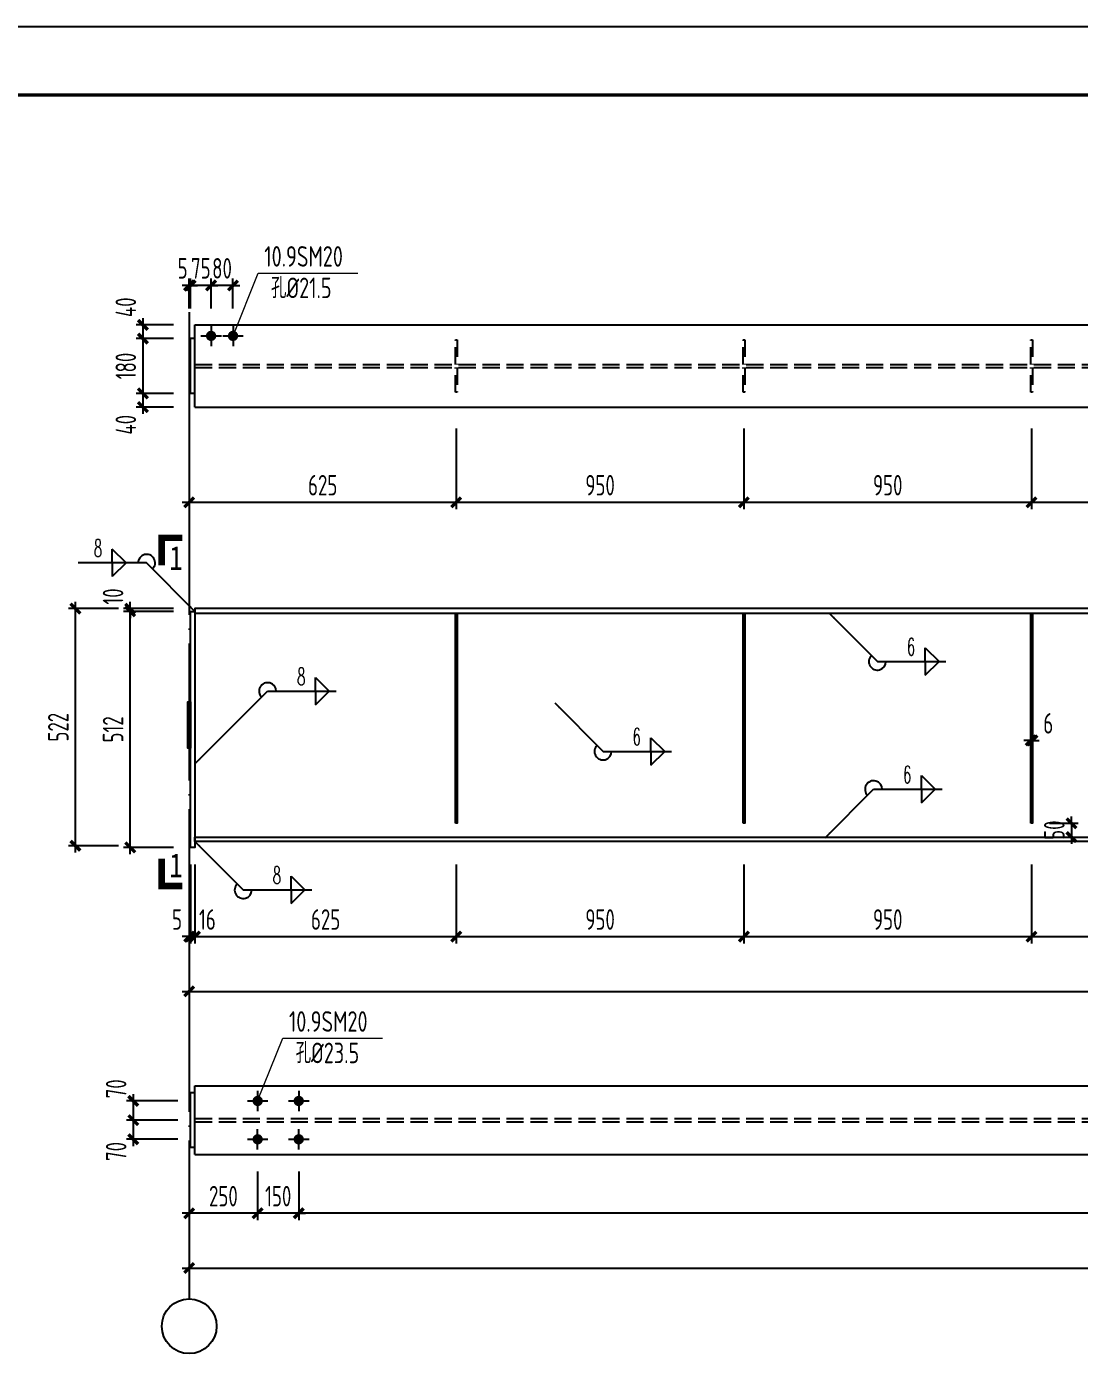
# Model space of a CAD drawing. Extents: x -1389621 to 57380, y -92505 to 283644.
# Drawn here: x -285983 to -270611, y 34066 to 53491 of the extents above; entities that cross this region are included whole.
import ezdxf
from ezdxf.enums import TextEntityAlignment as Align

# ---------------------------------------------------------------- set-up
doc = ezdxf.new("R2010")
doc.units = 0
doc.header["$LTSCALE"] = 100
doc.header["$MEASUREMENT"] = 0
doc.linetypes.add('DASH', pattern=[0.35, 0.25, -0.1])
doc.linetypes.add('DOTE', pattern=[2.42, 2, -0.2, 0.02, -0.2])
doc.layers.get('0').update_dxf_attribs({"linetype": 'CONTINUOUS'})
doc.layers.get('Defpoints').update_dxf_attribs({"linetype": 'CONTINUOUS'})
for name, color, linetype in [('10', 7, 'CONTINUOUS'), ('AXIS', 3, 'CONTINUOUS'), ('BORDER', 7, 'CONTINUOUS'), ('DIM', 3, 'CONTINUOUS'), ('DOTE', 1, 'DOTE'), ('TC', 151, 'CONTINUOUS'), ('吊车梁', 2, 'CONTINUOUS'), ('焊缝标注', 253, 'CONTINUOUS'), ('编号标注', 253, 'CONTINUOUS')]:
    doc.layers.add(name, color=color, linetype=linetype)
doc.layers.add('PUB_TEXT', color=7, linetype='CONTINUOUS', lineweight=15)
doc.styles.add('-宋体', font='SimSun.ttf')
doc.styles.get("Standard").update_dxf_attribs({"font": 'txt', "height": 3, "bigfont": 'hztxt'})
doc.styles.add('TSSD_Dimension', font='tssdeng.shx', dxfattribs={"width": 0.7, "bigfont": 'hztxt.shx'})
doc.styles.add('TSSD_REIN', font='Tssdeng.shx', dxfattribs={"width": 0.7, "bigfont": 'hztxt.shx'})
doc.dimstyles.new('TSSD_100_100', dxfattribs={"dimtxt": 300, "dimasz": 100, "dimexe": 100, "dimexo": 250, "dimgap": 100, "dimtad": 1, "dimdec": 0, "dimzin": 0, "dimdsep": 46, "dimtxsty": 'TSSD_Dimension', "dimblk": 'ARCHTICK', "dimblk1": 'ARCHTICK', "dimblk2": 'ARCHTICK', "dimcen": 0, "dimdle": 100, "dimclrt": 7, "dimadec": 0, "dimazin": 0, "dimtfac": 1, "dimtdec": 0, "dimtix": 1, "dimtmove": 2, "dimatfit": 3, "dimfxl": 0, "dimtolj": 1, "dimtzin": 0, "dimarcsym": 0})

# ---------------------------------------------------------------- blocks, each defined once
blk = doc.blocks.new('_ArchTick')
at = {"color": 0, "linetype": 'ByBlock'}
blk.add_lwpolyline([(-0.71, -0.71, 0.5, 0.5, 0), (0.71, 0.71, 0.5, 0.5, 0)], format="xyseb", dxfattribs=at)
blk = doc.blocks.new('*D2162')
at = {"layer": 'Defpoints', "color": 0}
for p in [(-283526, 41501), (-279710, 41501), (-279710, 40198)]:
    blk.add_point(p, dxfattribs=at)
at = {"layer": 'DIM', "color": 0, "lineweight": -2}
for p, q in [((-283526, 41251), (-283526, 40098)), ((-279710, 41251), (-279710, 40098)), ((-283626, 40198), (-279610, 40198))]:
    blk.add_line(p, q, dxfattribs=at)
at = {"layer": 'DIM', "color": 0, "lineweight": -2, "xscale": 100, "yscale": 100, "zscale": 100, "rotation": 180}
blk.add_blockref('_ArchTick', (-283526, 40198), dxfattribs=at)
at = {"layer": 'DIM', "color": 0, "lineweight": -2, "xscale": 100, "yscale": 100, "zscale": 100}
blk.add_blockref('_ArchTick', (-279710, 40198), dxfattribs=at)
at = {"layer": 'DIM', "color": 7, "insert": (-281618, 40448), "char_height": 300, "attachment_point": 5, "style": 'TSSD_Dimension'}
blk.add_mtext('\\A1;625', dxfattribs=at)
blk = doc.blocks.new('*D2163')
at = {"layer": 'Defpoints', "color": 0}
for p in [(-283590, 41501), (-283526, 41501), (-283526, 40198)]:
    blk.add_point(p, dxfattribs=at)
at = {"layer": 'DIM', "color": 0, "lineweight": -2}
for p, q in [((-283590, 41251), (-283590, 40098)), ((-283526, 41251), (-283526, 40098)), ((-283590, 40198), (-283690, 40198)), ((-283590, 40198), (-283526, 40198)), ((-283526, 40198), (-283426, 40198))]:
    blk.add_line(p, q, dxfattribs=at)
at = {"layer": 'DIM', "color": 0, "lineweight": -2, "xscale": 100, "yscale": 100, "zscale": 100}
blk.add_blockref('_ArchTick', (-283590, 40198), dxfattribs=at)
at = {"layer": 'DIM', "color": 0, "lineweight": -2, "xscale": 100, "yscale": 100, "zscale": 100, "rotation": 180}
blk.add_blockref('_ArchTick', (-283526, 40198), dxfattribs=at)
at = {"layer": 'DIM', "color": 7, "insert": (-283344, 40448), "char_height": 300, "attachment_point": 5, "style": 'TSSD_Dimension'}
blk.add_mtext('\\A1;16', dxfattribs=at)
blk = doc.blocks.new('*D2164')
at = {"layer": 'Defpoints', "color": 0}
for p in [(-283610, 41501), (-283590, 41501), (-283590, 40198)]:
    blk.add_point(p, dxfattribs=at)
at = {"layer": 'DIM', "color": 0, "lineweight": -2}
for p, q in [((-283610, 41251), (-283610, 40098)), ((-283590, 41251), (-283590, 40098)), ((-283610, 40198), (-283710, 40198)), ((-283610, 40198), (-283590, 40198)), ((-283590, 40198), (-283490, 40198))]:
    blk.add_line(p, q, dxfattribs=at)
at = {"layer": 'DIM', "color": 0, "lineweight": -2, "xscale": 100, "yscale": 100, "zscale": 100}
blk.add_blockref('_ArchTick', (-283610, 40198), dxfattribs=at)
at = {"layer": 'DIM', "color": 0, "lineweight": -2, "xscale": 100, "yscale": 100, "zscale": 100, "rotation": 180}
blk.add_blockref('_ArchTick', (-283590, 40198), dxfattribs=at)
at = {"layer": 'DIM', "color": 7, "insert": (-283787, 40448), "char_height": 300, "attachment_point": 5, "style": 'TSSD_Dimension'}
blk.add_mtext('\\A1;5', dxfattribs=at)
blk = doc.blocks.new('*D2165')
at = {"layer": 'Defpoints', "color": 0}
for p in [(-283610, 40725), (-256010, 40725), (-256010, 39398)]:
    blk.add_point(p, dxfattribs=at)
at = {"layer": 'DIM', "color": 0, "lineweight": -2}
for p, q in [((-283610, 40475), (-283610, 39298)), ((-256010, 40475), (-256010, 39298)), ((-283710, 39398), (-255910, 39398))]:
    blk.add_line(p, q, dxfattribs=at)
at = {"layer": 'DIM', "color": 0, "lineweight": -2, "xscale": 100, "yscale": 100, "zscale": 100, "rotation": 180}
blk.add_blockref('_ArchTick', (-283610, 39398), dxfattribs=at)
at = {"layer": 'DIM', "color": 0, "lineweight": -2, "xscale": 100, "yscale": 100, "zscale": 100}
blk.add_blockref('_ArchTick', (-256010, 39398), dxfattribs=at)
at = {"layer": 'DIM', "color": 7, "insert": (-269810, 39648), "char_height": 300, "attachment_point": 5, "style": 'TSSD_Dimension'}
blk.add_mtext('\\A1;5850', dxfattribs=at)
blk = doc.blocks.new('*D2166')
at = {"layer": 'Defpoints', "color": 0}
for p in [(-284471, 44989), (-283590, 44989), (-283590, 44949)]:
    blk.add_point(p, dxfattribs=at)
at = {"layer": 'DIM', "color": 0, "lineweight": -2}
for p, q in [((-284471, 44989), (-284471, 45089)), ((-283840, 44989), (-284571, 44989)), ((-283840, 44949), (-284571, 44949)), ((-284471, 44949), (-284471, 44989)), ((-284471, 44949), (-284471, 44849))]:
    blk.add_line(p, q, dxfattribs=at)
at = {"layer": 'DIM', "color": 0, "lineweight": -2, "xscale": 100, "yscale": 100, "zscale": 100}
for p, rotation in [((-284471, 44989), 270), ((-284471, 44949), 90)]:
    blk.add_blockref('_ArchTick', p, dxfattribs=dict(at, rotation=rotation))
at = {"layer": 'DIM', "color": 7, "insert": (-284721, 45166), "char_height": 300, "attachment_point": 5, "rotation": 90, "style": 'TSSD_Dimension'}
blk.add_mtext('\\A1;10', dxfattribs=at)
blk = doc.blocks.new('*D2167')
at = {"layer": 'Defpoints', "color": 0}
for p in [(-284471, 44949), (-283590, 44949), (-283590, 41501)]:
    blk.add_point(p, dxfattribs=at)
at = {"layer": 'DIM', "color": 0, "lineweight": -2}
for p, q in [((-283840, 44949), (-284571, 44949)), ((-284471, 41401), (-284471, 45049)), ((-283840, 41501), (-284571, 41501))]:
    blk.add_line(p, q, dxfattribs=at)
at = {"layer": 'DIM', "color": 0, "lineweight": -2, "xscale": 100, "yscale": 100, "zscale": 100}
for p, rotation in [((-284471, 44949), 90), ((-284471, 41501), 270)]:
    blk.add_blockref('_ArchTick', p, dxfattribs=dict(at, rotation=rotation))
at = {"layer": 'DIM', "color": 7, "insert": (-284721, 43225), "char_height": 300, "attachment_point": 5, "rotation": 90, "style": 'TSSD_Dimension'}
blk.add_mtext('\\A1;512', dxfattribs=at)
blk = doc.blocks.new('*D2168')
at = {"layer": 'Defpoints', "color": 0}
for p in [(-285271, 44989), (-284390, 44989), (-284390, 41525)]:
    blk.add_point(p, dxfattribs=at)
at = {"layer": 'DIM', "color": 0, "lineweight": -2}
for p, q in [((-285271, 41425), (-285271, 45089)), ((-284640, 44989), (-285371, 44989)), ((-284640, 41525), (-285371, 41525))]:
    blk.add_line(p, q, dxfattribs=at)
at = {"layer": 'DIM', "color": 0, "lineweight": -2, "xscale": 100, "yscale": 100, "zscale": 100}
for p, rotation in [((-285271, 44989), 90), ((-285271, 41525), 270)]:
    blk.add_blockref('_ArchTick', p, dxfattribs=dict(at, rotation=rotation))
at = {"layer": 'DIM', "color": 7, "insert": (-285521, 43257), "char_height": 300, "attachment_point": 5, "rotation": 90, "style": 'TSSD_Dimension'}
blk.add_mtext('\\A1;522', dxfattribs=at)
blk = doc.blocks.new('*D2173')
at = {"layer": 'Defpoints', "color": 0}
for p in [(-283590, 48933), (-284285, 48133), (-283590, 48133)]:
    blk.add_point(p, dxfattribs=at)
at = {"layer": 'DIM', "color": 0, "lineweight": -2}
for p, q in [((-284285, 49033), (-284285, 48033)), ((-283840, 48933), (-284385, 48933)), ((-283840, 48133), (-284385, 48133))]:
    blk.add_line(p, q, dxfattribs=at)
at = {"layer": 'DIM', "color": 0, "lineweight": -2, "xscale": 100, "yscale": 100, "zscale": 100}
for p, rotation in [((-284285, 48933), 90), ((-284285, 48133), 270)]:
    blk.add_blockref('_ArchTick', p, dxfattribs=dict(at, rotation=rotation))
at = {"layer": 'DIM', "color": 7, "insert": (-284535, 48533), "char_height": 300, "attachment_point": 5, "rotation": 90, "style": 'TSSD_Dimension'}
blk.add_mtext('\\A1;180', dxfattribs=at)
blk = doc.blocks.new('*D2174')
at = {"layer": 'Defpoints', "color": 0}
for p in [(-283590, 49133), (-284285, 48933), (-283590, 48933)]:
    blk.add_point(p, dxfattribs=at)
at = {"layer": 'DIM', "color": 0, "lineweight": -2}
for p, q in [((-284285, 49233), (-284285, 48833)), ((-283840, 49133), (-284385, 49133)), ((-283840, 48933), (-284385, 48933))]:
    blk.add_line(p, q, dxfattribs=at)
at = {"layer": 'DIM', "color": 0, "lineweight": -2, "xscale": 100, "yscale": 100, "zscale": 100}
for p, rotation in [((-284285, 49133), 90), ((-284285, 48933), 270)]:
    blk.add_blockref('_ArchTick', p, dxfattribs=dict(at, rotation=rotation))
at = {"layer": 'DIM', "color": 7, "insert": (-284535, 49391), "char_height": 300, "attachment_point": 5, "rotation": 90, "style": 'TSSD_Dimension'}
blk.add_mtext('\\A1;40', dxfattribs=at)
blk = doc.blocks.new('*D2175')
at = {"layer": 'Defpoints', "color": 0}
for p in [(-283590, 48133), (-284285, 47933), (-283590, 47933)]:
    blk.add_point(p, dxfattribs=at)
at = {"layer": 'DIM', "color": 0, "lineweight": -2}
for p, q in [((-284285, 48233), (-284285, 47833)), ((-283840, 48133), (-284385, 48133)), ((-283840, 47933), (-284385, 47933))]:
    blk.add_line(p, q, dxfattribs=at)
at = {"layer": 'DIM', "color": 0, "lineweight": -2, "xscale": 100, "yscale": 100, "zscale": 100}
for p, rotation in [((-284285, 48133), 90), ((-284285, 47933), 270)]:
    blk.add_blockref('_ArchTick', p, dxfattribs=dict(at, rotation=rotation))
at = {"layer": 'DIM', "color": 7, "insert": (-284535, 47675), "char_height": 300, "attachment_point": 5, "rotation": 90, "style": 'TSSD_Dimension'}
blk.add_mtext('\\A1;40', dxfattribs=at)
blk = doc.blocks.new('*D2176')
at = {"layer": 'Defpoints', "color": 0}
for p in [(-283610, 47869), (-279710, 47869), (-279710, 46542)]:
    blk.add_point(p, dxfattribs=at)
at = {"layer": 'DIM', "color": 0, "lineweight": -2}
for p, q in [((-283610, 47619), (-283610, 46442)), ((-279710, 47619), (-279710, 46442)), ((-283710, 46542), (-279610, 46542))]:
    blk.add_line(p, q, dxfattribs=at)
at = {"layer": 'DIM', "color": 0, "lineweight": -2, "xscale": 100, "yscale": 100, "zscale": 100, "rotation": 180}
blk.add_blockref('_ArchTick', (-283610, 46542), dxfattribs=at)
at = {"layer": 'DIM', "color": 0, "lineweight": -2, "xscale": 100, "yscale": 100, "zscale": 100}
blk.add_blockref('_ArchTick', (-279710, 46542), dxfattribs=at)
at = {"layer": 'DIM', "color": 7, "insert": (-281660, 46792), "char_height": 300, "attachment_point": 5, "style": 'TSSD_Dimension'}
blk.add_mtext('\\A1;625', dxfattribs=at)
blk = doc.blocks.new('*D2177')
at = {"layer": 'Defpoints', "color": 0}
for p in [(-283610, 49710), (-283610, 49123), (-283590, 49123)]:
    blk.add_point(p, dxfattribs=at)
at = {"layer": 'DIM', "color": 0, "lineweight": -2}
for p, q in [((-283610, 49373), (-283610, 49810)), ((-283590, 49373), (-283590, 49810)), ((-283610, 49710), (-283710, 49710)), ((-283590, 49710), (-283610, 49710)), ((-283590, 49710), (-283490, 49710))]:
    blk.add_line(p, q, dxfattribs=at)
at = {"layer": 'DIM', "color": 0, "lineweight": -2, "xscale": 100, "yscale": 100, "zscale": 100}
blk.add_blockref('_ArchTick', (-283610, 49710), dxfattribs=at)
at = {"layer": 'DIM', "color": 0, "lineweight": -2, "xscale": 100, "yscale": 100, "zscale": 100, "rotation": 180}
blk.add_blockref('_ArchTick', (-283590, 49710), dxfattribs=at)
at = {"layer": 'DIM', "color": 7, "insert": (-283706, 49960), "char_height": 300, "attachment_point": 5, "style": 'TSSD_Dimension'}
blk.add_mtext('\\A1;5', dxfattribs=at)
blk = doc.blocks.new('*D2178')
at = {"layer": 'Defpoints', "color": 0}
for p in [(-283590, 49710), (-283590, 49123), (-283290, 49123)]:
    blk.add_point(p, dxfattribs=at)
at = {"layer": 'DIM', "color": 0, "lineweight": -2}
for p, q in [((-283590, 49373), (-283590, 49810)), ((-283290, 49373), (-283290, 49810)), ((-283590, 49710), (-283690, 49710)), ((-283290, 49710), (-283590, 49710)), ((-283290, 49710), (-283190, 49710))]:
    blk.add_line(p, q, dxfattribs=at)
at = {"layer": 'DIM', "color": 0, "lineweight": -2, "xscale": 100, "yscale": 100, "zscale": 100}
blk.add_blockref('_ArchTick', (-283590, 49710), dxfattribs=at)
at = {"layer": 'DIM', "color": 0, "lineweight": -2, "xscale": 100, "yscale": 100, "zscale": 100, "rotation": 180}
blk.add_blockref('_ArchTick', (-283290, 49710), dxfattribs=at)
at = {"layer": 'DIM', "color": 7, "insert": (-283440, 49960), "char_height": 300, "attachment_point": 5, "style": 'TSSD_Dimension'}
blk.add_mtext('\\A1;75', dxfattribs=at)
blk = doc.blocks.new('*D2179')
at = {"layer": 'Defpoints', "color": 0}
for p in [(-283290, 49710), (-283290, 49123), (-282970, 49123)]:
    blk.add_point(p, dxfattribs=at)
at = {"layer": 'DIM', "color": 0, "lineweight": -2}
for p, q in [((-283290, 49373), (-283290, 49810)), ((-282970, 49373), (-282970, 49810)), ((-283290, 49710), (-283390, 49710)), ((-282970, 49710), (-283290, 49710)), ((-282970, 49710), (-282870, 49710))]:
    blk.add_line(p, q, dxfattribs=at)
at = {"layer": 'DIM', "color": 0, "lineweight": -2, "xscale": 100, "yscale": 100, "zscale": 100}
blk.add_blockref('_ArchTick', (-283290, 49710), dxfattribs=at)
at = {"layer": 'DIM', "color": 0, "lineweight": -2, "xscale": 100, "yscale": 100, "zscale": 100, "rotation": 180}
blk.add_blockref('_ArchTick', (-282970, 49710), dxfattribs=at)
at = {"layer": 'DIM', "color": 7, "insert": (-283130, 49960), "char_height": 300, "attachment_point": 5, "style": 'TSSD_Dimension'}
blk.add_mtext('\\A1;80', dxfattribs=at)
blk = doc.blocks.new('*D2185')
at = {"layer": 'Defpoints', "color": 0}
for p in [(-283610, 37017), (-282610, 37017), (-283610, 36157)]:
    blk.add_point(p, dxfattribs=at)
at = {"layer": 'DIM', "color": 0, "lineweight": -2}
for p, q in [((-283610, 36767), (-283610, 36057)), ((-282610, 36767), (-282610, 36057)), ((-282510, 36157), (-283710, 36157))]:
    blk.add_line(p, q, dxfattribs=at)
at = {"layer": 'DIM', "color": 0, "lineweight": -2, "xscale": 100, "yscale": 100, "zscale": 100, "rotation": 180}
blk.add_blockref('_ArchTick', (-283610, 36157), dxfattribs=at)
at = {"layer": 'DIM', "color": 0, "lineweight": -2, "xscale": 100, "yscale": 100, "zscale": 100}
blk.add_blockref('_ArchTick', (-282610, 36157), dxfattribs=at)
at = {"layer": 'DIM', "color": 7, "insert": (-283110, 36407), "char_height": 300, "attachment_point": 5, "style": 'TSSD_Dimension'}
blk.add_mtext('\\A1;250', dxfattribs=at)
blk = doc.blocks.new('*D2186')
at = {"layer": 'Defpoints', "color": 0}
for p in [(-282610, 37017), (-282010, 37017), (-282610, 36157)]:
    blk.add_point(p, dxfattribs=at)
at = {"layer": 'DIM', "color": 0, "lineweight": -2}
for p, q in [((-282610, 36767), (-282610, 36057)), ((-282010, 36767), (-282010, 36057)), ((-282610, 36157), (-282710, 36157)), ((-282010, 36157), (-282610, 36157)), ((-282010, 36157), (-281910, 36157))]:
    blk.add_line(p, q, dxfattribs=at)
at = {"layer": 'DIM', "color": 0, "lineweight": -2, "xscale": 100, "yscale": 100, "zscale": 100}
blk.add_blockref('_ArchTick', (-282610, 36157), dxfattribs=at)
at = {"layer": 'DIM', "color": 0, "lineweight": -2, "xscale": 100, "yscale": 100, "zscale": 100, "rotation": 180}
blk.add_blockref('_ArchTick', (-282010, 36157), dxfattribs=at)
at = {"layer": 'DIM', "color": 7, "insert": (-282310, 36407), "char_height": 300, "attachment_point": 5, "style": 'TSSD_Dimension'}
blk.add_mtext('\\A1;150', dxfattribs=at)
blk = doc.blocks.new('*D2187')
at = {"layer": 'Defpoints', "color": 0}
for p in [(-282010, 37017), (-257610, 37017), (-282010, 36157)]:
    blk.add_point(p, dxfattribs=at)
at = {"layer": 'DIM', "color": 0, "lineweight": -2}
for p, q in [((-282010, 36767), (-282010, 36057)), ((-257610, 36767), (-257610, 36057)), ((-257510, 36157), (-282110, 36157))]:
    blk.add_line(p, q, dxfattribs=at)
at = {"layer": 'DIM', "color": 0, "lineweight": -2, "xscale": 100, "yscale": 100, "zscale": 100, "rotation": 180}
blk.add_blockref('_ArchTick', (-282010, 36157), dxfattribs=at)
at = {"layer": 'DIM', "color": 0, "lineweight": -2, "xscale": 100, "yscale": 100, "zscale": 100}
blk.add_blockref('_ArchTick', (-257610, 36157), dxfattribs=at)
at = {"layer": 'DIM', "color": 7, "insert": (-269810, 36407), "char_height": 300, "attachment_point": 5, "style": 'TSSD_Dimension'}
blk.add_mtext('\\A1;5050', dxfattribs=at)
blk = doc.blocks.new('*D2190')
at = {"layer": 'Defpoints', "color": 0}
for p in [(-283526, 37797), (-284426, 37517), (-283526, 37517)]:
    blk.add_point(p, dxfattribs=at)
at = {"layer": 'DIM', "color": 0, "lineweight": -2}
for p, q in [((-284426, 37897), (-284426, 37417)), ((-283776, 37797), (-284526, 37797)), ((-283776, 37517), (-284526, 37517))]:
    blk.add_line(p, q, dxfattribs=at)
at = {"layer": 'DIM', "color": 0, "lineweight": -2, "xscale": 100, "yscale": 100, "zscale": 100}
for p, rotation in [((-284426, 37797), 90), ((-284426, 37517), 270)]:
    blk.add_blockref('_ArchTick', p, dxfattribs=dict(at, rotation=rotation))
at = {"layer": 'DIM', "color": 7, "insert": (-284676, 37975), "char_height": 300, "attachment_point": 5, "rotation": 90, "style": 'TSSD_Dimension'}
blk.add_mtext('\\A1;70', dxfattribs=at)
blk = doc.blocks.new('*D2191')
at = {"layer": 'Defpoints', "color": 0}
for p in [(-283526, 37517), (-284426, 37237), (-283526, 37237)]:
    blk.add_point(p, dxfattribs=at)
at = {"layer": 'DIM', "color": 0, "lineweight": -2}
for p, q in [((-283776, 37517), (-284526, 37517)), ((-284426, 37617), (-284426, 37137)), ((-283776, 37237), (-284526, 37237))]:
    blk.add_line(p, q, dxfattribs=at)
at = {"layer": 'DIM', "color": 0, "lineweight": -2, "xscale": 100, "yscale": 100, "zscale": 100}
for p, rotation in [((-284426, 37517), 90), ((-284426, 37237), 270)]:
    blk.add_blockref('_ArchTick', p, dxfattribs=dict(at, rotation=rotation))
at = {"layer": 'DIM', "color": 7, "insert": (-284676, 37060), "char_height": 300, "attachment_point": 5, "rotation": 90, "style": 'TSSD_Dimension'}
blk.add_mtext('\\A1;70', dxfattribs=at)
blk = doc.blocks.new('*D2194')
at = {"layer": 'Defpoints', "color": 0}
for p in [(-283610, 36684), (-256010, 36684), (-256010, 35357)]:
    blk.add_point(p, dxfattribs=at)
at = {"layer": 'DIM', "color": 0, "lineweight": -2}
for p, q in [((-283610, 36434), (-283610, 35257)), ((-256010, 36434), (-256010, 35257)), ((-283710, 35357), (-255910, 35357))]:
    blk.add_line(p, q, dxfattribs=at)
at = {"layer": 'DIM', "color": 0, "lineweight": -2, "xscale": 100, "yscale": 100, "zscale": 100, "rotation": 180}
blk.add_blockref('_ArchTick', (-283610, 35357), dxfattribs=at)
at = {"layer": 'DIM', "color": 0, "lineweight": -2, "xscale": 100, "yscale": 100, "zscale": 100}
blk.add_blockref('_ArchTick', (-256010, 35357), dxfattribs=at)
at = {"layer": 'DIM', "color": 7, "insert": (-269810, 35607), "char_height": 300, "attachment_point": 5, "style": 'TSSD_Dimension'}
blk.add_mtext('\\A1;5850', dxfattribs=at)
blk = doc.blocks.new('*D2251')
at = {"layer": 'Defpoints', "color": 0}
for p in [(-279710, 47869), (-275510, 47869), (-275510, 46542)]:
    blk.add_point(p, dxfattribs=at)
at = {"layer": 'DIM', "color": 0, "lineweight": -2}
for p, q in [((-279710, 47619), (-279710, 46442)), ((-275510, 47619), (-275510, 46442)), ((-279810, 46542), (-275410, 46542))]:
    blk.add_line(p, q, dxfattribs=at)
at = {"layer": 'DIM', "color": 0, "lineweight": -2, "xscale": 100, "yscale": 100, "zscale": 100, "rotation": 180}
blk.add_blockref('_ArchTick', (-279710, 46542), dxfattribs=at)
at = {"layer": 'DIM', "color": 0, "lineweight": -2, "xscale": 100, "yscale": 100, "zscale": 100}
blk.add_blockref('_ArchTick', (-275510, 46542), dxfattribs=at)
at = {"layer": 'DIM', "color": 7, "insert": (-277610, 46792), "char_height": 300, "attachment_point": 5, "style": 'TSSD_Dimension'}
blk.add_mtext('\\A1;950', dxfattribs=at)
blk = doc.blocks.new('*D2252')
at = {"layer": 'Defpoints', "color": 0}
for p in [(-275510, 47869), (-271310, 47869), (-271310, 46542)]:
    blk.add_point(p, dxfattribs=at)
at = {"layer": 'DIM', "color": 0, "lineweight": -2}
for p, q in [((-275510, 47619), (-275510, 46442)), ((-271310, 47619), (-271310, 46442)), ((-275610, 46542), (-271210, 46542))]:
    blk.add_line(p, q, dxfattribs=at)
at = {"layer": 'DIM', "color": 0, "lineweight": -2, "xscale": 100, "yscale": 100, "zscale": 100, "rotation": 180}
blk.add_blockref('_ArchTick', (-275510, 46542), dxfattribs=at)
at = {"layer": 'DIM', "color": 0, "lineweight": -2, "xscale": 100, "yscale": 100, "zscale": 100}
blk.add_blockref('_ArchTick', (-271310, 46542), dxfattribs=at)
at = {"layer": 'DIM', "color": 7, "insert": (-273410, 46792), "char_height": 300, "attachment_point": 5, "style": 'TSSD_Dimension'}
blk.add_mtext('\\A1;950', dxfattribs=at)
blk = doc.blocks.new('*D2253')
at = {"layer": 'Defpoints', "color": 0}
for p in [(-271310, 47869), (-267110, 47869), (-267110, 46542)]:
    blk.add_point(p, dxfattribs=at)
at = {"layer": 'DIM', "color": 0, "lineweight": -2}
for p, q in [((-271310, 47619), (-271310, 46442)), ((-267110, 47619), (-267110, 46442)), ((-271410, 46542), (-267010, 46542))]:
    blk.add_line(p, q, dxfattribs=at)
at = {"layer": 'DIM', "color": 0, "lineweight": -2, "xscale": 100, "yscale": 100, "zscale": 100, "rotation": 180}
blk.add_blockref('_ArchTick', (-271310, 46542), dxfattribs=at)
at = {"layer": 'DIM', "color": 0, "lineweight": -2, "xscale": 100, "yscale": 100, "zscale": 100}
blk.add_blockref('_ArchTick', (-267110, 46542), dxfattribs=at)
at = {"layer": 'DIM', "color": 7, "insert": (-269210, 46792), "char_height": 300, "attachment_point": 5, "style": 'TSSD_Dimension'}
blk.add_mtext('\\A1;950', dxfattribs=at)
blk = doc.blocks.new('*D2257')
at = {"layer": 'Defpoints', "color": 0}
for p in [(-271298, 43064), (-271322, 42826), (-271298, 42826)]:
    blk.add_point(p, dxfattribs=at)
at = {"layer": 'DIM', "color": 0, "lineweight": -2}
for p, q in [((-271322, 43076), (-271322, 43164)), ((-271298, 43076), (-271298, 43164)), ((-271322, 43064), (-271422, 43064)), ((-271322, 43064), (-271298, 43064)), ((-271298, 43064), (-271198, 43064))]:
    blk.add_line(p, q, dxfattribs=at)
at = {"layer": 'DIM', "color": 0, "lineweight": -2, "xscale": 100, "yscale": 100, "zscale": 100}
blk.add_blockref('_ArchTick', (-271322, 43064), dxfattribs=at)
at = {"layer": 'DIM', "color": 0, "lineweight": -2, "xscale": 100, "yscale": 100, "zscale": 100, "rotation": 180}
blk.add_blockref('_ArchTick', (-271298, 43064), dxfattribs=at)
at = {"layer": 'DIM', "color": 7, "insert": (-271066, 43314), "char_height": 300, "attachment_point": 5, "style": 'TSSD_Dimension'}
blk.add_mtext('\\A1;6', dxfattribs=at)
blk = doc.blocks.new('*D2258')
at = {"layer": 'Defpoints', "color": 0}
for p in [(-271298, 41853), (-271298, 41653), (-270728, 41653)]:
    blk.add_point(p, dxfattribs=at)
at = {"layer": 'DIM', "color": 0, "lineweight": -2}
for p, q in [((-271048, 41853), (-270628, 41853)), ((-270728, 41853), (-270728, 41953)), ((-270728, 41853), (-270728, 41653)), ((-271048, 41653), (-270628, 41653)), ((-270728, 41653), (-270728, 41553))]:
    blk.add_line(p, q, dxfattribs=at)
at = {"layer": 'DIM', "color": 0, "lineweight": -2, "xscale": 100, "yscale": 100, "zscale": 100}
for p, rotation in [((-270728, 41853), 270), ((-270728, 41653), 90)]:
    blk.add_blockref('_ArchTick', p, dxfattribs=dict(at, rotation=rotation))
at = {"layer": 'DIM', "color": 7, "insert": (-270978, 41753), "char_height": 300, "attachment_point": 5, "rotation": 90, "style": 'TSSD_Dimension'}
blk.add_mtext('\\A1;50', dxfattribs=at)
blk = doc.blocks.new('*D2260')
at = {"layer": 'Defpoints', "color": 0}
for p in [(-279710, 41501), (-275510, 41501), (-275510, 40198)]:
    blk.add_point(p, dxfattribs=at)
at = {"layer": 'DIM', "color": 0, "lineweight": -2}
for p, q in [((-279710, 41251), (-279710, 40098)), ((-275510, 41251), (-275510, 40098)), ((-279810, 40198), (-275410, 40198))]:
    blk.add_line(p, q, dxfattribs=at)
at = {"layer": 'DIM', "color": 0, "lineweight": -2, "xscale": 100, "yscale": 100, "zscale": 100, "rotation": 180}
blk.add_blockref('_ArchTick', (-279710, 40198), dxfattribs=at)
at = {"layer": 'DIM', "color": 0, "lineweight": -2, "xscale": 100, "yscale": 100, "zscale": 100}
blk.add_blockref('_ArchTick', (-275510, 40198), dxfattribs=at)
at = {"layer": 'DIM', "color": 7, "insert": (-277610, 40448), "char_height": 300, "attachment_point": 5, "style": 'TSSD_Dimension'}
blk.add_mtext('\\A1;950', dxfattribs=at)
blk = doc.blocks.new('*D2261')
at = {"layer": 'Defpoints', "color": 0}
for p in [(-275510, 41501), (-271310, 41501), (-271310, 40198)]:
    blk.add_point(p, dxfattribs=at)
at = {"layer": 'DIM', "color": 0, "lineweight": -2}
for p, q in [((-275510, 41251), (-275510, 40098)), ((-271310, 41251), (-271310, 40098)), ((-275610, 40198), (-271210, 40198))]:
    blk.add_line(p, q, dxfattribs=at)
at = {"layer": 'DIM', "color": 0, "lineweight": -2, "xscale": 100, "yscale": 100, "zscale": 100, "rotation": 180}
blk.add_blockref('_ArchTick', (-275510, 40198), dxfattribs=at)
at = {"layer": 'DIM', "color": 0, "lineweight": -2, "xscale": 100, "yscale": 100, "zscale": 100}
blk.add_blockref('_ArchTick', (-271310, 40198), dxfattribs=at)
at = {"layer": 'DIM', "color": 7, "insert": (-273410, 40448), "char_height": 300, "attachment_point": 5, "style": 'TSSD_Dimension'}
blk.add_mtext('\\A1;950', dxfattribs=at)
blk = doc.blocks.new('*D2262')
at = {"layer": 'Defpoints', "color": 0}
for p in [(-271310, 41501), (-267110, 41501), (-267110, 40198)]:
    blk.add_point(p, dxfattribs=at)
at = {"layer": 'DIM', "color": 0, "lineweight": -2}
for p, q in [((-271310, 41251), (-271310, 40098)), ((-267110, 41251), (-267110, 40098)), ((-271410, 40198), (-267010, 40198))]:
    blk.add_line(p, q, dxfattribs=at)
at = {"layer": 'DIM', "color": 0, "lineweight": -2, "xscale": 100, "yscale": 100, "zscale": 100, "rotation": 180}
blk.add_blockref('_ArchTick', (-271310, 40198), dxfattribs=at)
at = {"layer": 'DIM', "color": 0, "lineweight": -2, "xscale": 100, "yscale": 100, "zscale": 100}
blk.add_blockref('_ArchTick', (-267110, 40198), dxfattribs=at)
at = {"layer": 'DIM', "color": 7, "insert": (-269210, 40448), "char_height": 300, "attachment_point": 5, "style": 'TSSD_Dimension'}
blk.add_mtext('\\A1;950', dxfattribs=at)

msp = doc.modelspace()

# ---------------------------------------------------------------- linework, layer by layer
msp.add_circle((-283609.785, 34506.299), 399.84)
at = {"layer": '10', "const_width": 95}
for points in [[(-283711.898, 46023.407), (-284011.898, 46023.407), (-284011.898, 45623.407)], [(-283711.898, 40936.707), (-284011.898, 40936.707), (-284011.898, 41336.707)]]:
    msp.add_lwpolyline(points, dxfattribs=at)
at = {"layer": 'AXIS', "linetype": 'ByBlock'}
msp.add_line((-283609.785, 35995.513), (-283609.785, 34906.139), dxfattribs=at)
at = {"layer": 'BORDER'}
msp.add_lwpolyline([(-322949.37, -5906.624), (-322949.37, 53491), (-238852.734, 53491), (-238852.734, -5906.624)], close=True, dxfattribs=at)
at = {"layer": 'BORDER', "const_width": 49.998}
msp.add_lwpolyline([(-320449.47, -4906.664), (-320449.47, 52491.04), (-239852.694, 52491.04), (-239852.694, -4906.664)], close=True, dxfattribs=at)
at = {"layer": 'DOTE', "ltscale": 10}
msp.add_line((-283609.785, 49319.996), (-283609.785, 35995.513), dxfattribs=at)
at = {"layer": 'PUB_TEXT'}
for points in [[(-282969.785, 48973.047), (-282600.645, 49888.715), (-281148.392, 49888.715)], [(-282609.785, 37797.434), (-282240.645, 38713.101), (-280788.392, 38713.101)]]:
    msp.add_lwpolyline(points, dxfattribs=at)
at = {"layer": '吊车梁'}
for p, q in [((-283525.785, 49133.047), (-255449.785, 49133.047)), ((-283525.785, 47933.047), (-283525.785, 49133.047)), ((-283589.785, 48133.047), (-283589.785, 48933.047)), ((-283525.785, 48933.047), (-283589.785, 48933.047)), ((-283525.785, 48133.047), (-283589.785, 48133.047)), ((-283525.785, 47933.047), (-255449.785, 47933.047)), ((-283589.785, 37117.434), (-283589.785, 37917.434)), ((-283525.785, 37917.434), (-283589.785, 37917.434)), ((-283525.785, 38017.434), (-255449.785, 38017.434)), ((-283525.785, 37017.434), (-283525.785, 38017.434)), ((-283525.785, 37117.434), (-283589.785, 37117.434)), ((-283525.785, 37017.434), (-255449.785, 37017.434))]:
    msp.add_line(p, q, dxfattribs=at)
at = {"layer": '吊车梁', "linetype": 'DASH', "ltscale": 10}
for p, q in [((-283525.785, 48557.047), (-255449.785, 48557.047)), ((-283525.785, 48509.047), (-255449.785, 48509.047)), ((-283525.785, 37541.434), (-255449.785, 37541.434)), ((-283525.785, 37493.434), (-255449.785, 37493.434))]:
    msp.add_line(p, q, dxfattribs=at)
for points in [[(-279721.785, 48557.047), (-279721.785, 48917.047), (-279697.785, 48917.047), (-279697.785, 48557.047)], [(-275521.785, 48557.047), (-275521.785, 48917.047), (-275497.785, 48917.047), (-275497.785, 48557.047)], [(-271321.785, 48557.047), (-271321.785, 48917.047), (-271297.785, 48917.047), (-271297.785, 48557.047)], [(-279721.785, 48149.047), (-279721.785, 48509.047)], [(-279697.785, 48509.047), (-279697.785, 48149.047), (-279721.785, 48149.047)], [(-275521.785, 48149.047), (-275521.785, 48509.047)], [(-275497.785, 48509.047), (-275497.785, 48149.047), (-275521.785, 48149.047)], [(-271321.785, 48149.047), (-271321.785, 48509.047)], [(-271297.785, 48509.047), (-271297.785, 48149.047), (-271321.785, 48149.047)]]:
    msp.add_lwpolyline(points, dxfattribs=at)
at = {"layer": '吊车梁', "ltscale": 10}
for points in [[(-283589.785, 41501.114), (-283589.785, 44949.114), (-283525.785, 44949.114), (-283525.785, 41501.114), (-283589.785, 41501.114)], [(-255449.785, 44989.114), (-283525.785, 44989.114), (-283525.785, 44925.114), (-255449.785, 44925.114), (-255449.785, 44989.114)], [(-279721.785, 41853.114), (-279721.785, 44925.114), (-279697.785, 44925.114), (-279697.785, 41853.114), (-279721.785, 41853.114)], [(-275521.785, 41853.114), (-275521.785, 44925.114), (-275497.785, 44925.114), (-275497.785, 41853.114), (-275521.785, 41853.114)], [(-271321.785, 41853.114), (-271321.785, 44925.114), (-271297.785, 44925.114), (-271297.785, 41853.114), (-271321.785, 41853.114)], [(-255449.785, 41589.114), (-283525.785, 41589.114), (-283525.785, 41653.114), (-255449.785, 41653.114), (-255449.785, 41589.114)]]:
    msp.add_lwpolyline(points, dxfattribs=at)
at = {"layer": '吊车梁'}
msp.add_lwpolyline([(-283589.785, 43629.114), (-283589.785, 42949.114), (-283629.785, 42949.114), (-283629.785, 43629.114)], close=True, dxfattribs=at)
at = {"layer": '焊缝标注'}
for p, q in [((-284532.046, 45657.066), (-284732.046, 45857.066)), ((-284732.046, 45657.066), (-284732.046, 45857.066)), ((-284232.046, 45657.066), (-285232.046, 45657.066)), ((-284532.046, 45657.066), (-284732.046, 45457.066)), ((-284732.046, 45657.066), (-284732.046, 45457.066)), ((-283525.785, 44949.114), (-284232.046, 45657.066)), ((-274266.082, 44925.114), (-273560.949, 44216.038)), ((-272860.949, 44416.038), (-272660.949, 44216.038)), ((-272860.949, 44216.038), (-272860.949, 44416.038)), ((-273560.949, 44216.038), (-272560.949, 44216.038)), ((-272860.949, 44016.038), (-272660.949, 44216.038)), ((-272860.949, 44216.038), (-272860.949, 44016.038)), ((-281764.703, 43982.805), (-281564.703, 43782.805)), ((-281764.703, 43782.805), (-281764.703, 43982.805)), ((-283525.785, 42722.566), (-282464.703, 43782.805)), ((-282464.703, 43782.805), (-281464.703, 43782.805)), ((-281764.703, 43582.805), (-281564.703, 43782.805)), ((-281764.703, 43782.805), (-281764.703, 43582.805)), ((-278271.76, 43612.625), (-277566.627, 42903.549)), ((-276866.627, 43103.549), (-276666.627, 42903.549)), ((-276866.627, 42903.549), (-276866.627, 43103.549)), ((-277566.627, 42903.549), (-276566.627, 42903.549)), ((-276866.627, 42703.549), (-276666.627, 42903.549)), ((-276866.627, 42903.549), (-276866.627, 42703.549)), ((-272916.278, 42549.937), (-272716.278, 42349.937)), ((-272916.278, 42349.937), (-272916.278, 42549.937)), ((-274323.666, 41643.113), (-273616.278, 42349.937)), ((-273616.278, 42349.937), (-272616.278, 42349.937)), ((-272916.278, 42149.937), (-272716.278, 42349.937)), ((-272916.278, 42349.937), (-272916.278, 42149.937)), ((-283525.785, 41589.114), (-282820.651, 40880.038)), ((-282120.651, 41080.038), (-281920.652, 40880.038)), ((-282120.651, 40880.038), (-282120.651, 41080.038)), ((-282820.651, 40880.038), (-281820.652, 40880.038)), ((-282120.651, 40680.038), (-281920.652, 40880.038)), ((-282120.651, 40880.038), (-282120.651, 40680.038))]:
    msp.add_line(p, q, dxfattribs=at)
at = {"layer": '焊缝标注', "const_width": 75}
for points in [[(-283252.285, 48973.047, 1), (-283327.285, 48973.047, 1), (-283252.285, 48973.047, 1)], [(-283252.285, 48973.047, 1), (-283327.285, 48973.047, 1), (-283252.285, 48973.047, 1)], [(-282932.285, 48973.047, 1), (-283007.285, 48973.047, 1), (-282932.285, 48973.047, 1)], [(-282932.285, 48973.047, 1), (-283007.285, 48973.047, 1), (-282932.285, 48973.047, 1)], [(-282572.285, 37797.434, 1), (-282647.285, 37797.434, 1), (-282572.285, 37797.434, 1)], [(-282572.285, 37797.434, 1), (-282647.285, 37797.434, 1), (-282572.285, 37797.434, 1)], [(-281972.285, 37797.434, 1), (-282047.285, 37797.434, 1), (-281972.285, 37797.434, 1)], [(-281972.285, 37797.434, 1), (-282047.285, 37797.434, 1), (-281972.285, 37797.434, 1)], [(-282572.285, 37237.434, -1), (-282647.285, 37237.434, -1), (-282572.285, 37237.434, -1)], [(-282572.285, 37237.434, -1), (-282647.285, 37237.434, -1), (-282572.285, 37237.434, -1)], [(-281972.285, 37237.434, -1), (-282047.285, 37237.434, -1), (-281972.285, 37237.434, -1)], [(-281972.285, 37237.434, -1), (-282047.285, 37237.434, -1), (-281972.285, 37237.434, -1)]]:
    msp.add_lwpolyline(points, format="xyb", dxfattribs=at)
at = {"layer": '焊缝标注'}
for centre, start, end in [((-284232.046, 45657.066), 314.9315783, 180.000005), ((-273560.949, 44216.038), 134.8403105, 0), ((-282464.703, 43782.805), 0, 224.9771944), ((-277566.627, 42903.549), 134.840341, 0), ((-273616.278, 42349.937), 0, 224.9771944), ((-282820.651, 40880.038), 134.8403258, 0)]:
    msp.add_arc(centre, 125, start, end, dxfattribs=at)
for points in [[(-283525.785, 44949.114), (-283585.792, 45030.504), (-283607.03, 45009.316)], [(-274266.082, 44925.114), (-274206.205, 44843.629), (-274184.933, 44864.783)], [(-278271.76, 43612.625), (-278211.883, 43531.14), (-278190.611, 43552.295)], [(-283525.785, 42722.566), (-283444.443, 42782.637), (-283465.649, 42803.859)], [(-283525.785, 41589.114), (-283465.908, 41507.629), (-283444.636, 41528.783)], [(-274323.666, 41643.113), (-274242.324, 41703.184), (-274263.528, 41724.406)]]:
    msp.add_solid(points, dxfattribs=at)
at = {"layer": '编号标注'}
for p, q in [((-283439.785, 48973.047), (-283139.785, 48973.047)), ((-283289.785, 49123.047), (-283289.785, 48823.047)), ((-283119.785, 48973.047), (-282819.785, 48973.047)), ((-282969.785, 49123.047), (-282969.785, 48823.047)), ((-282609.785, 37947.434), (-282609.785, 37647.434)), ((-282009.785, 37947.434), (-282009.785, 37647.434)), ((-282759.785, 37797.434), (-282459.785, 37797.434)), ((-282159.785, 37797.434), (-281859.785, 37797.434)), ((-282609.785, 37087.434), (-282609.785, 37387.434)), ((-282009.785, 37087.434), (-282009.785, 37387.434)), ((-282759.785, 37237.434), (-282459.785, 37237.434)), ((-282159.785, 37237.434), (-281859.785, 37237.434))]:
    msp.add_line(p, q, dxfattribs=at)

# ---------------------------------------------------------------- texts
at = {"layer": '10', "style": '-宋体', "width": 0.755156}
for p, p2 in [((-283897.301, 45553.947), (-283708.301, 45553.947)), ((-283897.301, 41065.943), (-283708.301, 41065.943))]:
    msp.add_text('1', height=350, dxfattribs=at).set_placement(p, p2, align=Align.FIT)
at = {"layer": 'TC', "color": 7, "style": 'TSSD_REIN', "width": 0.75}
for s, p in [('10.9SM20', (-282513.417, 49984.305)), ('孔%%C21.5', (-282414.858, 49524.685)), ('10.9SM20', (-282153.417, 38808.691)), ('孔%%C23.5', (-282054.858, 38349.071))]:
    msp.add_text(s, height=300, dxfattribs=at).set_placement(p)
at = {"layer": '焊缝标注'}
for s, width, p, p2 in [('8', 0.910005, (-285002.047, 45747.066), (-284879.546, 45747.066)), ('6', 0.980005, (-273130.949, 44306.04), (-273008.448, 44306.04)), ('8', 0.909999, (-282034.702, 43872.804), (-281912.202, 43872.804)), ('6', 0.979993, (-277136.626, 42993.552), (-277014.126, 42993.552)), ('6', 0.979993, (-273186.276, 42439.939), (-273063.777, 42439.939)), ('8', 0.910005, (-282390.652, 40970.04), (-282268.151, 40970.04))]:
    msp.add_text(s, height=250, dxfattribs=dict(at, width=width)).set_placement(p, p2, align=Align.FIT)

# ---------------------------------------------------------------- dimensions: what is measured, and where the dimension line sits
at = {"layer": 'DIM'}
for base, p1, p2, text, picture, middle in [((-283609.785, 49710.149), (-283589.785, 49123.047), (-283609.785, 49123.047), '5', '*D2177', (-283706.324, 49960.149)), ((-271297.785, 43063.998), (-271321.785, 42825.714), (-271297.785, 42825.714), '6', '*D2257', (-271065.782, 43313.998)), ((-283589.785, 40198.398), (-283609.785, 41501.114), (-283589.785, 41501.114), '5', '*D2164', (-283787.093, 40448.398)), ((-283525.785, 40198.398), (-283589.785, 41501.114), (-283525.785, 41501.114), '16', '*D2163', (-283344.439, 40448.398))]:
    dim = msp.add_linear_dim(base=base, p1=p1, p2=p2, text=text, dimstyle='TSSD_100_100', dxfattribs=at)
    dim.commit()
    dim.dimension.update_dxf_attribs({"geometry": picture, "text_midpoint": middle, "dimtype": 160})
for base, p1, p2, text, picture, middle in [((-283589.785, 49710.149), (-283289.785, 49123.047), (-283589.785, 49123.047), '75', '*D2178', (-283439.785, 49960.149)), ((-283289.785, 49710.149), (-282969.785, 49123.047), (-283289.785, 49123.047), '80', '*D2179', (-283129.785, 49960.149)), ((-279709.785, 46542.332), (-283609.785, 47869.047), (-279709.785, 47869.047), '625', '*D2176', (-281659.785, 46792.332)), ((-275509.785, 46542.332), (-279709.785, 47869.047), (-275509.785, 47869.047), '950', '*D2251', (-277609.785, 46792.332)), ((-271309.785, 46542.332), (-275509.785, 47869.047), (-271309.785, 47869.047), '950', '*D2252', (-273409.785, 46792.332)), ((-267109.785, 46542.332), (-271309.785, 47869.047), (-267109.785, 47869.047), '950', '*D2253', (-269209.785, 46792.332)), ((-279709.785, 40198.398), (-283525.785, 41501.114), (-279709.785, 41501.114), '625', '*D2162', (-281617.785, 40448.398)), ((-275509.785, 40198.398), (-279709.785, 41501.114), (-275509.785, 41501.114), '950', '*D2260', (-277609.785, 40448.398)), ((-271309.785, 40198.398), (-275509.785, 41501.114), (-271309.785, 41501.114), '950', '*D2261', (-273409.785, 40448.398)), ((-267109.785, 40198.398), (-271309.785, 41501.114), (-267109.785, 41501.114), '950', '*D2262', (-269209.785, 40448.398)), ((-256009.785, 39398.398), (-283609.785, 40725.114), (-256009.785, 40725.114), '5850', '*D2165', (-269809.785, 39648.398)), ((-283609.785, 36156.966), (-282609.785, 37017.434), (-283609.785, 37017.434), '250', '*D2185', (-283109.785, 36406.966)), ((-282609.785, 36156.966), (-282009.785, 37017.434), (-282609.785, 37017.434), '150', '*D2186', (-282309.785, 36406.966)), ((-282009.785, 36156.966), (-257609.785, 37017.434), (-282009.785, 37017.434), '5050', '*D2187', (-269809.785, 36406.966)), ((-256009.785, 35356.966), (-283609.785, 36683.681), (-256009.785, 36683.681), '5850', '*D2194', (-269809.785, 35606.966))]:
    dim = msp.add_linear_dim(base=base, p1=p1, p2=p2, text=text, dimstyle='TSSD_100_100', dxfattribs=at)
    dim.commit()
    dim.dimension.update_dxf_attribs({"geometry": picture, "text_midpoint": middle})
for base, p1, p2, text, picture, middle in [((-284285.042, 48933.047), (-283589.785, 49133.047), (-283589.785, 48933.047), '40', '*D2174', (-284535.042, 49391.124)), ((-284285.042, 47933.047), (-283589.785, 48133.047), (-283589.785, 47933.047), '40', '*D2175', (-284535.042, 47674.971)), ((-284470.518, 44989.114), (-283589.785, 44949.114), (-283589.785, 44989.114), '10', '*D2166', (-284720.518, 45166.421)), ((-284425.878, 37517.434), (-283525.785, 37797.434), (-283525.785, 37517.434), '70', '*D2190', (-284675.878, 37974.741)), ((-284425.878, 37237.434), (-283525.785, 37517.434), (-283525.785, 37237.434), '70', '*D2191', (-284675.878, 37060.126))]:
    dim = msp.add_linear_dim(base=base, p1=p1, p2=p2, angle=90, text=text, dimstyle='TSSD_100_100', dxfattribs=at)
    dim.commit()
    dim.dimension.update_dxf_attribs({"geometry": picture, "text_midpoint": middle, "dimtype": 160})
for base, p1, p2, text, picture, middle in [((-284285.042, 48133.047), (-283589.785, 48933.047), (-283589.785, 48133.047), '180', '*D2173', (-284535.042, 48533.047)), ((-285270.518, 44989.114), (-284389.785, 41525.114), (-284389.785, 44989.114), '522', '*D2168', (-285520.518, 43257.114)), ((-284470.518, 44949.114), (-283589.785, 41501.114), (-283589.785, 44949.114), '512', '*D2167', (-284720.518, 43225.114)), ((-270728.259, 41653.114), (-271297.785, 41853.114), (-271297.785, 41653.114), '50', '*D2258', (-270978.259, 41753.114))]:
    dim = msp.add_linear_dim(base=base, p1=p1, p2=p2, angle=90, text=text, dimstyle='TSSD_100_100', dxfattribs=at)
    dim.commit()
    dim.dimension.update_dxf_attribs({"geometry": picture, "text_midpoint": middle})

doc.saveas('drawing.dxf')
